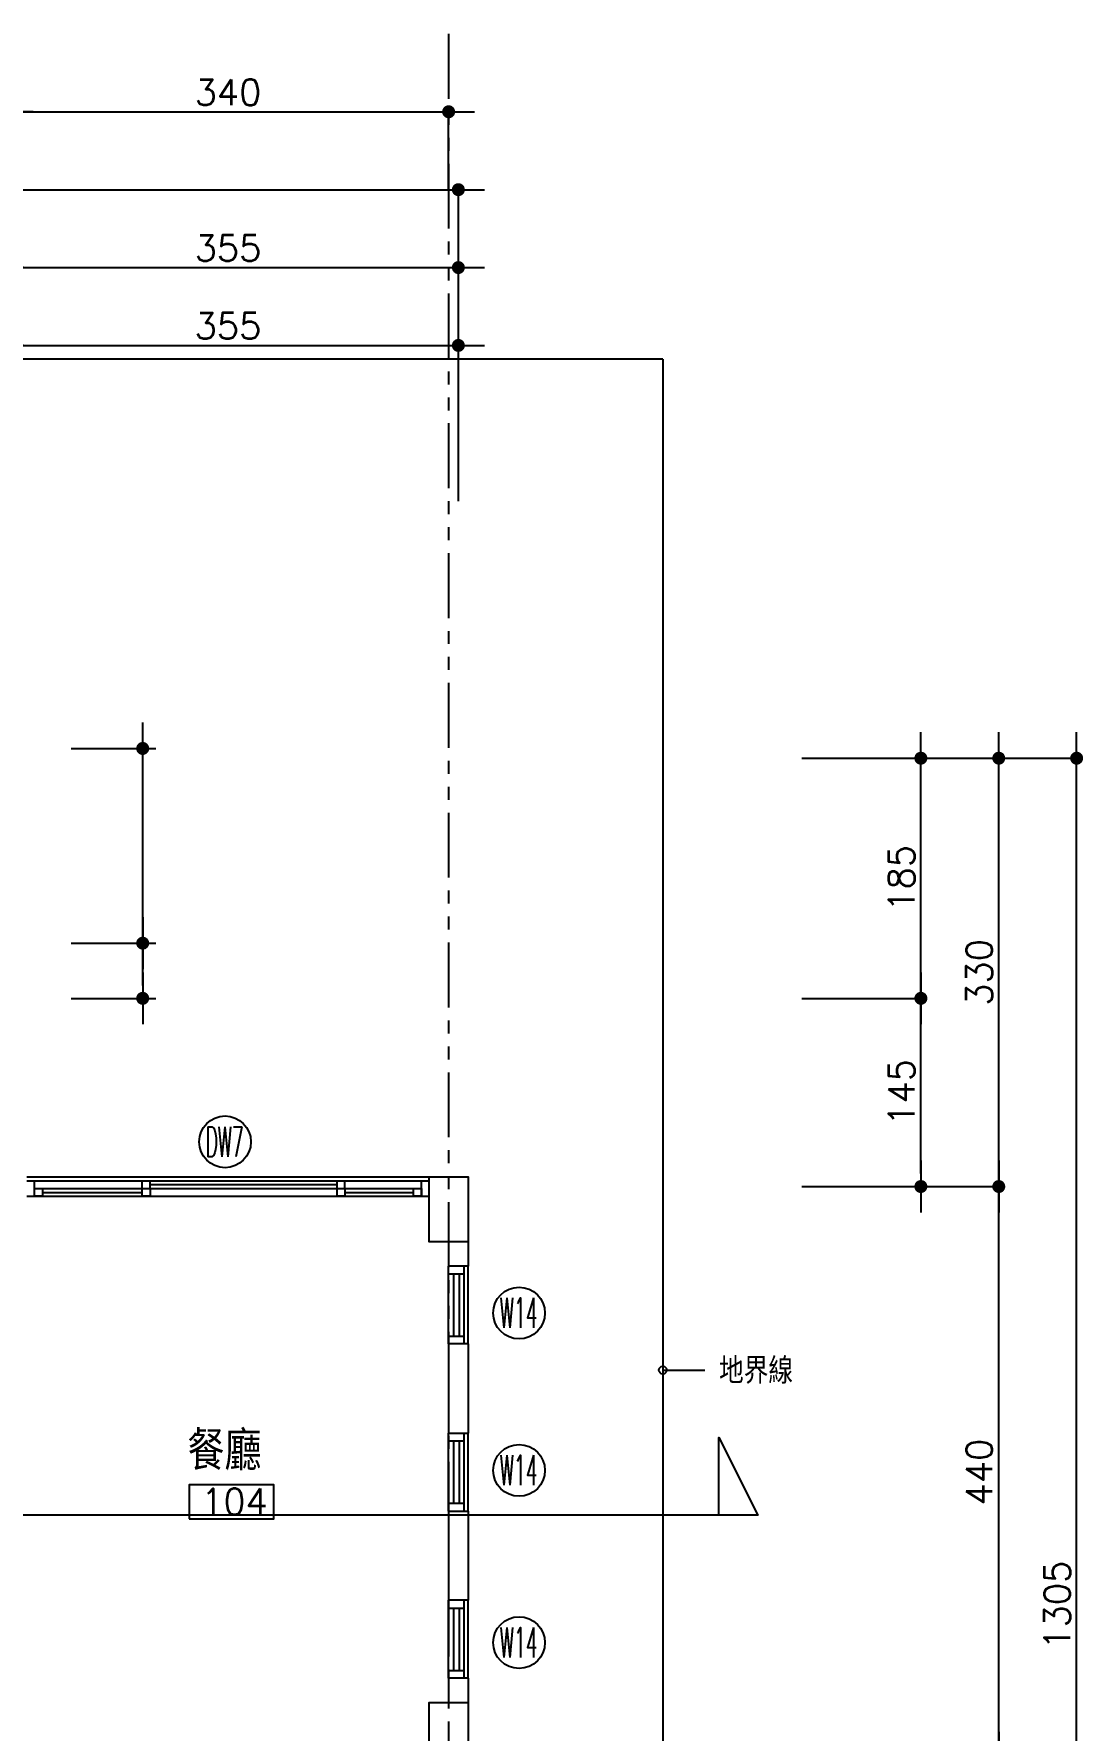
# Model space of a CAD drawing. Extents: x 24838 to 37981, y 1654 to 4322.
# Drawn here: x 27236 to 28044, y 3015 to 4322 of the extents above; entities that cross this region are included whole.
import ezdxf
from ezdxf.enums import TextEntityAlignment as Align

# ---------------------------------------------------------------- set-up
doc = ezdxf.new("R2010")
doc.units = 0
doc.header["$LTSCALE"] = 80
doc.header["$MEASUREMENT"] = 0
doc.header["$PDMODE"] = 3
doc.header["$PDSIZE"] = -5
doc.linetypes.add('PHANTOM2', pattern=[1.25, 0.625, -0.125, 0.125, -0.125, 0.125, -0.125])
doc.layers.get('0').update_dxf_attribs({"linetype": 'CONTINUOUS'})
doc.layers.get('DEFPOINTS').update_dxf_attribs({"linetype": 'CONTINUOUS'})
for name, color, linetype in [('C3', 3, 'CONTINUOUS'), ('CHINA', 3, 'CONTINUOUS'), ('COLUMN', 1, 'CONTINUOUS'), ('COLUMN-B', 9, 'CONTINUOUS'), ('DIM', 4, 'CONTINUOUS'), ('P-POINT', 1, 'CONTINUOUS'), ('SECBEAM', 1, 'CONTINUOUS'), ('TEXT', 3, 'CONTINUOUS'), ('TX', 9, 'CONTINUOUS'), ('TX1', 11, 'CONTINUOUS'), ('WALL', 2, 'CONTINUOUS'), ('WINDOW', 6, 'CONTINUOUS')]:
    doc.layers.add(name, color=color, linetype=linetype)
doc.styles.add('AEH', font='SIMPLEX.SHX', dxfattribs={"bigfont": 'AE.SHX'})
doc.styles.add('SIMPLEX', font='SIMPLEX.SHX')
doc.styles.add('STYLE1', font='SIMPLEX.SHX', dxfattribs={"bigfont": 'JE.SHX'})
doc.dimstyles.get("Standard").update_dxf_attribs({"dimscale": 10, "dimtxt": 2, "dimasz": 1, "dimexe": 0, "dimexo": 0, "dimgap": 0.5, "dimtad": 1, "dimtoh": 1, "dimdec": 1, "dimdsep": 46, "dimtxsty": 'STYLE1', "dimblk1": 'DOT', "dimblk2": 'DOT', "dimsah": 1, "dimcen": 0.09, "dimadec": 0, "dimazin": 0, "dimtfac": 1, "dimtdec": 1, "dimtofl": 0, "dimtmove": 2, "dimatfit": 3, "dimldrblk": 'DOT', "dimfxl": 0, "dimtolj": 1, "dimarcsym": 0})

# ---------------------------------------------------------------- blocks, each defined once
blk = doc.blocks.new('DOT')
blk.add_line((-2, 0), (2, 0))
at = {"const_width": 0.5}
blk.add_lwpolyline([(-0.25, 0, 1), (0.25, 0, 1)], format="xyb", close=True, dxfattribs=at)
blk = doc.blocks.new('*D27')
at = {"layer": 'DEFPOINTS', "color": 0}
for p in [(27555.4, 4261.7), (27215.4, 4201.7), (27555.4, 4201.7)]:
    blk.add_point(p, dxfattribs=at)
at = {"layer": 'DIM', "color": 0, "lineweight": -2}
for p, q in [((27215.4, 4201.7), (27215.4, 4261.7)), ((27225.4, 4261.7), (27545.4, 4261.7)), ((27555.4, 4201.7), (27555.4, 4261.7))]:
    blk.add_line(p, q, dxfattribs=at)
at = {"layer": 'DIM', "color": 0, "lineweight": -2, "xscale": 10, "yscale": 10, "zscale": 10, "rotation": 180}
blk.add_blockref('DOT', (27215.4, 4261.7), dxfattribs=at)
at = {"layer": 'DIM', "color": 0, "lineweight": -2, "xscale": 10, "yscale": 10, "zscale": 10}
blk.add_blockref('DOT', (27555.4, 4261.7), dxfattribs=at)
at = {"layer": 'DIM', "color": 0, "insert": (27385.4, 4276.7), "char_height": 20, "attachment_point": 5, "style": 'STYLE1'}
blk.add_mtext('\\A1;340', dxfattribs=at)
blk = doc.blocks.new('*D54')
at = {"layer": 'DEFPOINTS', "color": 0}
for p in [(27827.6, 3433.7), (27979.2, 3433.7), (27827.6, 2993.7)]:
    blk.add_point(p, dxfattribs=at)
at = {"layer": 'DIM', "color": 0, "lineweight": -2}
for p, q in [((27827.6, 3433.7), (27979.2, 3433.7)), ((27979.2, 3003.7), (27979.2, 3423.7)), ((27827.6, 2993.7), (27979.2, 2993.7))]:
    blk.add_line(p, q, dxfattribs=at)
at = {"layer": 'DIM', "color": 0, "lineweight": -2, "xscale": 10, "yscale": 10, "zscale": 10}
for p, rotation in [((27979.2, 3433.7), 90), ((27979.2, 2993.7), 270)]:
    blk.add_blockref('DOT', p, dxfattribs=dict(at, rotation=rotation))
at = {"layer": 'DIM', "color": 0, "insert": (27964.2, 3213.7), "char_height": 20, "attachment_point": 5, "rotation": 90, "style": 'STYLE1'}
blk.add_mtext('\\A1;440', dxfattribs=at)
blk = doc.blocks.new('*D55')
at = {"layer": 'DEFPOINTS', "color": 0}
for p in [(27827.6, 3578.7), (27919.2, 3578.7), (27827.6, 3433.7)]:
    blk.add_point(p, dxfattribs=at)
at = {"layer": 'DIM', "color": 0, "lineweight": -2}
for p, q in [((27827.6, 3578.7), (27919.2, 3578.7)), ((27919.2, 3443.7), (27919.2, 3568.7)), ((27827.6, 3433.7), (27919.2, 3433.7))]:
    blk.add_line(p, q, dxfattribs=at)
at = {"layer": 'DIM', "color": 0, "lineweight": -2, "xscale": 10, "yscale": 10, "zscale": 10}
for p, rotation in [((27919.2, 3578.7), 90), ((27919.2, 3433.7), 270)]:
    blk.add_blockref('DOT', p, dxfattribs=dict(at, rotation=rotation))
at = {"layer": 'DIM', "color": 0, "insert": (27904.2, 3506.2), "char_height": 20, "attachment_point": 5, "rotation": 90, "style": 'STYLE1'}
blk.add_mtext('\\A1;145', dxfattribs=at)
blk = doc.blocks.new('*D57')
at = {"layer": 'DEFPOINTS', "color": 0}
for p in [(27887.6, 3763.7), (27919.2, 3763.7), (27887.6, 3578.7)]:
    blk.add_point(p, dxfattribs=at)
at = {"layer": 'DIM', "color": 0, "lineweight": -2}
for p, q in [((27887.6, 3763.7), (27919.2, 3763.7)), ((27919.2, 3588.7), (27919.2, 3753.7)), ((27887.6, 3578.7), (27919.2, 3578.7))]:
    blk.add_line(p, q, dxfattribs=at)
at = {"layer": 'DIM', "color": 0, "lineweight": -2, "xscale": 10, "yscale": 10, "zscale": 10}
for p, rotation in [((27919.2, 3763.7), 90), ((27919.2, 3578.7), 270)]:
    blk.add_blockref('DOT', p, dxfattribs=dict(at, rotation=rotation))
at = {"layer": 'DIM', "color": 0, "insert": (27904.2, 3671.2), "char_height": 20, "attachment_point": 5, "rotation": 90, "style": 'STYLE1'}
blk.add_mtext('\\A1;185', dxfattribs=at)
blk = doc.blocks.new('*D58')
at = {"layer": 'DEFPOINTS', "color": 0}
for p in [(27827.6, 3763.7), (28039.2, 3763.7), (27827.6, 2458.7)]:
    blk.add_point(p, dxfattribs=at)
at = {"layer": 'DIM', "color": 0, "lineweight": -2}
for p, q in [((27827.6, 3763.7), (28039.2, 3763.7)), ((28039.2, 2468.7), (28039.2, 3753.7)), ((27827.6, 2458.7), (28039.2, 2458.7))]:
    blk.add_line(p, q, dxfattribs=at)
at = {"layer": 'DIM', "color": 0, "lineweight": -2, "xscale": 10, "yscale": 10, "zscale": 10}
for p, rotation in [((28039.2, 3763.7), 90), ((28039.2, 2458.7), 270)]:
    blk.add_blockref('DOT', p, dxfattribs=dict(at, rotation=rotation))
at = {"layer": 'DIM', "color": 0, "insert": (28024.2, 3111.2), "char_height": 20, "attachment_point": 5, "rotation": 90, "style": 'STYLE1'}
blk.add_mtext('\\A1;1305', dxfattribs=at)
blk = doc.blocks.new('*D65')
at = {"layer": 'DEFPOINTS', "color": 0}
for p in [(27562.9, 4141.7), (27207.9, 4081.7), (27562.9, 4081.7)]:
    blk.add_point(p, dxfattribs=at)
at = {"layer": 'DIM', "color": 0, "lineweight": -2}
for p, q in [((27207.9, 4081.7), (27207.9, 4141.7)), ((27217.9, 4141.7), (27552.9, 4141.7)), ((27562.9, 4081.7), (27562.9, 4141.7))]:
    blk.add_line(p, q, dxfattribs=at)
at = {"layer": 'DIM', "color": 0, "lineweight": -2, "xscale": 10, "yscale": 10, "zscale": 10, "rotation": 180}
blk.add_blockref('DOT', (27207.9, 4141.7), dxfattribs=at)
at = {"layer": 'DIM', "color": 0, "lineweight": -2, "xscale": 10, "yscale": 10, "zscale": 10}
blk.add_blockref('DOT', (27562.9, 4141.7), dxfattribs=at)
at = {"layer": 'DIM', "color": 0, "insert": (27385.4, 4156.7), "char_height": 20, "attachment_point": 5, "style": 'STYLE1'}
blk.add_mtext('\\A1;355', dxfattribs=at)
blk = doc.blocks.new('*D66')
at = {"layer": 'DEFPOINTS', "color": 0}
for p in [(27562.9, 4201.7), (26444.9, 4081.7), (27562.9, 4081.7)]:
    blk.add_point(p, dxfattribs=at)
at = {"layer": 'DIM', "color": 0, "lineweight": -2}
for p, q in [((26444.9, 4081.7), (26444.9, 4201.7)), ((26454.9, 4201.7), (27552.9, 4201.7)), ((27562.9, 4081.7), (27562.9, 4201.7))]:
    blk.add_line(p, q, dxfattribs=at)
at = {"layer": 'DIM', "color": 0, "lineweight": -2, "xscale": 10, "yscale": 10, "zscale": 10, "rotation": 180}
blk.add_blockref('DOT', (26444.9, 4201.7), dxfattribs=at)
at = {"layer": 'DIM', "color": 0, "lineweight": -2, "xscale": 10, "yscale": 10, "zscale": 10}
blk.add_blockref('DOT', (27562.9, 4201.7), dxfattribs=at)
at = {"layer": 'DIM', "color": 0, "insert": (27003.9, 4216.7), "char_height": 20, "attachment_point": 5, "style": 'STYLE1'}
blk.add_mtext('\\A1;1118', dxfattribs=at)
blk = doc.blocks.new('*D69')
at = {"layer": 'DEFPOINTS', "color": 0}
for p in [(27562.9, 4081.7), (27207.9, 3961.7), (27562.9, 3961.7)]:
    blk.add_point(p, dxfattribs=at)
at = {"layer": 'DIM', "color": 0, "lineweight": -2}
for p, q in [((27207.9, 3961.7), (27207.9, 4081.7)), ((27217.9, 4081.7), (27552.9, 4081.7)), ((27562.9, 3961.7), (27562.9, 4081.7))]:
    blk.add_line(p, q, dxfattribs=at)
at = {"layer": 'DIM', "color": 0, "lineweight": -2, "xscale": 10, "yscale": 10, "zscale": 10, "rotation": 180}
blk.add_blockref('DOT', (27207.9, 4081.7), dxfattribs=at)
at = {"layer": 'DIM', "color": 0, "lineweight": -2, "xscale": 10, "yscale": 10, "zscale": 10}
blk.add_blockref('DOT', (27562.9, 4081.7), dxfattribs=at)
at = {"layer": 'DIM', "color": 0, "insert": (27385.4, 4096.7), "char_height": 20, "attachment_point": 5, "style": 'STYLE1'}
blk.add_mtext('\\A1;355', dxfattribs=at)
blk = doc.blocks.new('*D101')
at = {"layer": 'DEFPOINTS', "color": 0}
for p in [(27837.6, 3763.7), (27979.2, 3763.7), (27837.6, 3433.7)]:
    blk.add_point(p, dxfattribs=at)
at = {"layer": 'DIM', "color": 0, "lineweight": -2}
for p, q in [((27837.6, 3763.7), (27979.2, 3763.7)), ((27979.2, 3443.7), (27979.2, 3753.7)), ((27837.6, 3433.7), (27979.2, 3433.7))]:
    blk.add_line(p, q, dxfattribs=at)
at = {"layer": 'DIM', "color": 0, "lineweight": -2, "xscale": 10, "yscale": 10, "zscale": 10}
for p, rotation in [((27979.2, 3763.7), 90), ((27979.2, 3433.7), 270)]:
    blk.add_blockref('DOT', p, dxfattribs=dict(at, rotation=rotation))
at = {"layer": 'DIM', "color": 0, "insert": (27964.2, 3598.7), "char_height": 20, "attachment_point": 5, "rotation": 90, "style": 'STYLE1'}
blk.add_mtext('\\A1;330', dxfattribs=at)
blk = doc.blocks.new('*D158')
at = {"layer": 'DEFPOINTS', "color": 0}
for p in [(27254.7, 3771.2), (27319.7, 3771.2), (27254.7, 3621.2)]:
    blk.add_point(p, dxfattribs=at)
at = {"layer": 'DIM', "color": 0, "lineweight": -2}
for p, q in [((27264.7, 3771.2), (27329.7, 3771.2)), ((27319.7, 3631.2), (27319.7, 3761.2)), ((27264.7, 3621.2), (27329.7, 3621.2))]:
    blk.add_line(p, q, dxfattribs=at)
at = {"layer": 'DIM', "color": 0, "lineweight": -2, "xscale": 10, "yscale": 10, "zscale": 10}
for p, rotation in [((27319.7, 3771.2), 90), ((27319.7, 3621.2), 270)]:
    blk.add_blockref('DOT', p, dxfattribs=dict(at, rotation=rotation))
blk = doc.blocks.new('*D159')
at = {"layer": 'DEFPOINTS', "color": 0}
for p in [(27254.7, 3621.2), (27319.7, 3621.2), (27254.7, 3578.7)]:
    blk.add_point(p, dxfattribs=at)
at = {"layer": 'DIM', "color": 0, "lineweight": -2}
for p, q in [((27264.7, 3621.2), (27329.7, 3621.2)), ((27319.7, 3588.7), (27319.7, 3611.2)), ((27264.7, 3578.7), (27329.7, 3578.7))]:
    blk.add_line(p, q, dxfattribs=at)
at = {"layer": 'DIM', "color": 0, "lineweight": -2, "xscale": 10, "yscale": 10, "zscale": 10}
for p, rotation in [((27319.7, 3621.2), 90), ((27319.7, 3578.7), 270)]:
    blk.add_blockref('DOT', p, dxfattribs=dict(at, rotation=rotation))

msp = doc.modelspace()

# ---------------------------------------------------------------- linework, layer by layer
at = {"layer": 'C3', "linetype": 'Continuous'}
msp.add_line((27720.41, 3292.27), (27752.75, 3292.27), dxfattribs=at)
at = {"layer": 'COLUMN'}
for points in [[(27570.41, 3391.21), (27540.41, 3391.21), (27540.41, 3441.21), (27570.41, 3441.21), (27570.41, 3391.21)], [(27570.41, 2986.21), (27540.41, 2986.21), (27540.41, 3036.21), (27570.41, 3036.21), (27570.41, 2986.21)]]:
    msp.add_lwpolyline(points, close=True, dxfattribs=at)
at = {"layer": 'COLUMN-B', "linetype": 'PHANTOM2'}
msp.add_line((27555.41, 4321.69), (27555.41, 2796.21), dxfattribs=at)
at = {"layer": 'P-POINT'}
msp.add_circle((27720.41, 3292.27), 3, dxfattribs=at)
at = {"layer": 'SECBEAM', "color": 3}
msp.add_lwpolyline([(27763.62, 3180.43), (27763.62, 3240.43), (27793.62, 3180.43), (26338.13, 3180.43)], dxfattribs=at)
at = {"layer": 'TEXT'}
for centre in [(27383.12, 3468.15), (27609.66, 3336.25), (27609.66, 3215), (27609.66, 3082.31)]:
    msp.add_circle(centre, 19.92, dxfattribs=at)
at = {"layer": 'TX', "linetype": 'Continuous'}
msp.add_lwpolyline([(27355.63, 3177.6), (27420.85, 3177.6), (27420.85, 3203.96), (27355.63, 3203.96)], close=True, dxfattribs=at)
at = {"layer": 'TX1', "linetype": 'Continuous'}
for q in [(25184.41, 4071.21), (27720.41, 1851.21)]:
    msp.add_line((27720.41, 4071.21), q, dxfattribs=at)
at = {"layer": 'WALL'}
for p, q in [((27472.41, 3441.21), (27472.41, 3441.21)), ((27555.41, 3391.21), (27555.41, 3372.46)), ((27570.41, 3391.21), (27570.41, 3372.46)), ((27570.41, 3372.46), (27555.41, 3372.46)), ((27570.41, 3312.46), (27555.41, 3312.46)), ((27555.41, 3312.46), (27555.41, 3243.71)), ((27570.41, 3312.46), (27570.41, 3243.71)), ((27555.41, 3243.71), (27570.41, 3243.71)), ((27555.41, 3183.71), (27570.41, 3183.71)), ((27555.41, 3183.71), (27555.41, 3114.96)), ((27570.41, 3183.71), (27570.41, 3114.96)), ((27570.41, 3114.96), (27555.41, 3114.96)), ((27570.41, 3054.96), (27555.41, 3054.96)), ((27555.41, 3054.96), (27555.41, 3036.21)), ((27570.41, 3054.96), (27570.41, 3036.21))]:
    msp.add_line(p, q, dxfattribs=at)
at = {"layer": 'WINDOW'}
for p, q in [((27230.41, 3441.21), (27540.41, 3441.21)), ((27230.41, 3438.21), (27540.41, 3438.21)), ((27236.41, 3426.21), (27236.41, 3438.21)), ((27319.41, 3432.21), (27319.41, 3438.21)), ((27325.41, 3432.21), (27325.41, 3438.21)), ((27469.41, 3432.21), (27469.41, 3438.21)), ((27475.41, 3432.21), (27475.41, 3438.21)), ((27534.41, 3426.21), (27534.41, 3438.21)), ((27230.41, 3426.21), (27540.41, 3426.21)), ((27242.41, 3432.21), (27319.41, 3432.21)), ((27242.41, 3429.21), (27319.41, 3429.21)), ((27319.41, 3432.21), (27475.41, 3432.21)), ((27325.41, 3435.21), (27469.41, 3435.21)), ((27475.41, 3432.21), (27528.41, 3432.21)), ((27475.41, 3429.21), (27528.41, 3429.21)), ((27555.41, 3312.46), (27555.41, 3372.46)), ((27567.41, 3312.46), (27567.41, 3372.46)), ((27570.41, 3312.46), (27570.41, 3372.46)), ((27555.41, 3366.46), (27567.41, 3366.46)), ((27559.41, 3318.46), (27559.41, 3366.46)), ((27563.41, 3366.46), (27563.41, 3318.46)), ((27555.41, 3318.46), (27567.41, 3318.46)), ((27555.41, 3183.71), (27555.41, 3243.71)), ((27567.41, 3183.71), (27567.41, 3243.71)), ((27570.41, 3183.71), (27570.41, 3243.71)), ((27555.41, 3237.71), (27567.41, 3237.71)), ((27559.41, 3189.71), (27559.41, 3237.71)), ((27563.41, 3237.71), (27563.41, 3189.71)), ((27555.41, 3189.71), (27567.41, 3189.71)), ((27555.41, 3054.96), (27555.41, 3114.96)), ((27567.41, 3054.96), (27567.41, 3114.96)), ((27570.41, 3054.96), (27570.41, 3114.96)), ((27555.41, 3108.96), (27567.41, 3108.96)), ((27559.41, 3060.96), (27559.41, 3108.96)), ((27563.41, 3108.96), (27563.41, 3060.96)), ((27555.41, 3060.96), (27567.41, 3060.96))]:
    msp.add_line(p, q, dxfattribs=at)
for points in [[(27236.41, 3432.21), (27242.41, 3432.21), (27242.41, 3426.21), (27236.41, 3426.21)], [(27319.41, 3432.21), (27325.41, 3432.21), (27325.41, 3426.21), (27319.41, 3426.21)], [(27469.41, 3432.21), (27475.41, 3432.21), (27475.41, 3426.21), (27469.41, 3426.21)], [(27528.41, 3432.21), (27534.41, 3432.21), (27534.41, 3426.21), (27528.41, 3426.21)]]:
    msp.add_lwpolyline(points, close=True, dxfattribs=at)

# ---------------------------------------------------------------- texts
at = {"layer": 'CHINA', "style": 'AEH'}
msp.add_text('地界線', height=20, dxfattribs=at).set_placement((27763.72, 3281.82))
at = {"layer": 'TEXT', "style": 'SIMPLEX'}
for s, width, p, p2 in [('DW7', 0.448926, (27368.16, 3456.7), (27397.3, 3456.7)), ('W14', 0.481575, (27594.69, 3324.8), (27623.84, 3324.8)), ('W14', 0.481575, (27594.69, 3203.55), (27623.84, 3203.55)), ('W14', 0.481575, (27594.69, 3070.86), (27623.84, 3070.86))]:
    msp.add_text(s, height=23.109, dxfattribs=dict(at, width=width)).set_placement(p, p2, align=Align.FIT)
at = {"layer": 'TEXT', "style": 'AEH'}
msp.add_text('餐廳', height=30, dxfattribs=at).set_placement((27354.23, 3215.24))
at = {"layer": 'TX', "style": 'SIMPLEX'}
msp.add_text('104', height=20, dxfattribs=at).set_placement((27364.69, 3180.98))

# ---------------------------------------------------------------- dimensions: what is measured, and where the dimension line sits
at = {"layer": 'DIM'}
for base, p1, p2, picture, middle in [((27555.41, 4261.69), (27215.41, 4201.69), (27555.41, 4201.69), '*D27', (27385.41, 4276.69)), ((27562.91, 4201.69), (26444.91, 4081.69), (27562.91, 4081.69), '*D66', (27003.91, 4216.69)), ((27562.91, 4141.69), (27207.91, 4081.69), (27562.91, 4081.69), '*D65', (27385.41, 4156.69)), ((27562.91, 4081.69), (27207.91, 3961.69), (27562.91, 3961.69), '*D69', (27385.41, 4096.69))]:
    dim = msp.add_linear_dim(base=base, p1=p1, p2=p2, dimstyle='Standard', dxfattribs=at)
    dim.commit()
    dim.dimension.update_dxf_attribs({"geometry": picture, "text_midpoint": middle})
dim = msp.add_linear_dim(base=(27319.71, 3771.21), p1=(27254.65, 3621.21), p2=(27254.65, 3771.21), angle=90, dimstyle='Standard', override={"dimscale": 10, "dimtxt": 2, "dimasz": 1, "dimexe": 1, "dimexo": 1, "dimtad": 1, "dimtih": 0, "dimdec": 1, "dimzin": 8, "dimblk1": 'DOT', "dimblk2": 'DOT', "dimsah": 1, "dimtdec": 1, "dimtzin": 8}, dxfattribs=at)
dim.commit()
dim.dimension.update_dxf_attribs({"geometry": '*D158', "text_midpoint": (27319.71, 3696.21)})
for base, p1, p2, picture, middle in [((28039.15, 3763.71), (27827.65, 2458.71), (27827.65, 3763.71), '*D58', (28024.15, 3111.21)), ((27979.15, 3763.71), (27837.65, 3433.71), (27837.65, 3763.71), '*D101', (27964.15, 3598.71)), ((27919.15, 3763.71), (27887.65, 3578.71), (27887.65, 3763.71), '*D57', (27904.15, 3671.21)), ((27919.15, 3578.71), (27827.65, 3433.71), (27827.65, 3578.71), '*D55', (27904.15, 3506.21)), ((27979.15, 3433.71), (27827.65, 2993.71), (27827.65, 3433.71), '*D54', (27964.15, 3213.71))]:
    dim = msp.add_linear_dim(base=base, p1=p1, p2=p2, angle=90, dimstyle='Standard', dxfattribs=at)
    dim.commit()
    dim.dimension.update_dxf_attribs({"geometry": picture, "text_midpoint": middle})
dim = msp.add_linear_dim(base=(27319.71, 3621.21), p1=(27254.65, 3578.71), p2=(27254.65, 3621.21), angle=90, dimstyle='Standard', override={"dimscale": 10, "dimtxt": 2, "dimasz": 1, "dimexe": 1, "dimexo": 1, "dimtad": 1, "dimtih": 0, "dimdec": 1, "dimzin": 8, "dimblk1": 'DOT', "dimblk2": 'DOT', "dimsah": 1, "dimtdec": 1, "dimtzin": 8}, dxfattribs=at)
dim.commit()
dim.dimension.update_dxf_attribs({"geometry": '*D159', "text_midpoint": (27304.36, 3599.96), "dimtype": 160})

doc.saveas('drawing.dxf')
